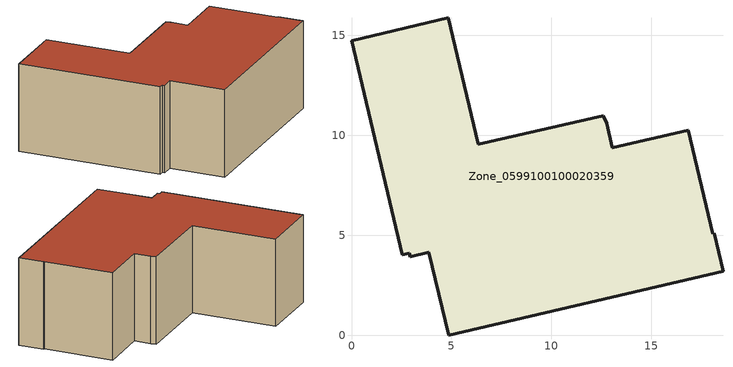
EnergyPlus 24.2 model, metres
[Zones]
Zone_0599100100020359
 floor ground (C_G): 18.07,5.08 18.14,5.1 18.58,3.2 4.85,0 3.87,4.15 2.94,3.93 2.89,4.11 2.53,4.02 0,14.73 4.83,15.88 6.34,9.55 12.6,10.98 12.76,10.61 13.05,9.37 16.84,10.26 z0
 wall outside (C_F): 4.85,0 18.58,3.2 18.14,5.1 18.07,5.08 16.84,10.26 13.05,9.37 12.76,10.61 12.6,10.98 6.34,9.55 4.83,15.88 0,14.73 2.53,4.02 2.89,4.11 2.94,3.93 3.87,4.15 4.85,0 z0:6.75
 roof outside (C_R): 12.76,10.61 12.6,10.98 6.34,9.55 4.83,15.88 0,14.73 2.53,4.02 2.89,4.11 2.94,3.93 3.87,4.15 4.85,0 18.58,3.2 18.14,5.1 18.07,5.08 16.84,10.26 13.05,9.37 z6.75
[BUILDING]
Pand.0599100100020359: North Axis=0; Terrain=City; Loads Convergence Tolerance Value=0.04; Temperature Convergence Tolerance Value=0.4; Solar Distribution=FullExterior; Maximum Number of Warmup Days=25; Minimum Number of Warmup Days=1
[Site:Location]
Rotterdam.The.Hague.AP_ZH_NLD Design_Conditions: Latitude=51.96; Longitude=4.45; Time Zone=1; Elevation=-4.5
[SITE:GROUNDTEMPERATURE:BUILDINGSURFACE]
18, 18, 18, 18, 18, 18, 18, 18, 18, 18, 18, 18
[MATERIAL] Thermal Absorptance=0.9; Solar Absorptance=0.7; Visible Absorptance=0.7
Name | Roughness | Thickness | Conductivity | Density | Specific Heat
G.D.2015-2018 | MediumSmooth | 0.15 | 0.0428571 | 540 | 1210
F.D.2015-2018 | Rough | 0.3 | 0.0666667 | 1920 | 840
R.D.2015-2018 | MediumRough | 0.2 | 0.0333333 | 1500 | 1000
[CONSTRUCTION]
C_G: G.D.2015-2018
C_F: F.D.2015-2018
C_R: R.D.2015-2018
[ZONE]
Zone_0599100100020359: Type=1; Multiplier=1; Ceiling Height=Autocalculate; Volume=Autocalculate; Floor Area=autocalculate; Part of Total Floor Area=Yes
[ZONEINFILTRATION:DESIGNFLOWRATE]
Infil_Zone_0599100100020359: Zone or ZoneList or Space or SpaceList=Zone_0599100100020359; Schedule=AlwaysOn; Design Flow Rate Calculation Method=Flow/Area; Flow Rate per Floor Area=0.0021; Constant Term Coefficient=1; Temperature Term Coefficient=0; Velocity Term Coefficient=0; Velocity Squared Term Coefficient=0
[HVACTEMPLATE:ZONE:IDEALLOADSAIRSYSTEM]
Zone_0599100100020359: Maximum Heating Supply Air Temperature=50; Minimum Cooling Supply Air Temperature=13; Maximum Heating Supply Air Humidity Ratio=0.0156; Minimum Cooling Supply Air Humidity Ratio=0.0077; Heating Limit=NoLimit; Cooling Limit=NoLimit; Dehumidification Control Type=ConstantSensibleHeatRatio; Cooling Sensible Heat Ratio=0.7; Dehumidification Setpoint=60; Humidification Control Type=None; Humidification Setpoint=30; Outdoor Air Method=None; Outdoor Air Flow Rate per Person=0.00944; Outdoor Air Flow Rate per Zone Floor Area=0; Outdoor Air Flow Rate per Zone=0; Demand Controlled Ventilation Type=None; Outdoor Air Economizer Type=NoEconomizer; Heat Recovery Type=None; Sensible Heat Recovery Effectiveness=0.7; Latent Heat Recovery Effectiveness=0.65
[ZONECONTROL:THERMOSTAT]
ThermostatControl_Zone_0599100100020359: Zone or ZoneList=Zone_0599100100020359; Control Type Schedule=DualSetpointControlType; Control 1=Thermostat_Zone_0599100100020359; Temperature Difference Between Cutout And Setpoint=0
[THERMOSTATSETPOINT:DUALSETPOINT]
Thermostat_Zone_0599100100020359: Heating Setpoint Temperature Schedule=HeatingSetpoint_Zone_0599100100020359; Cooling Setpoint Temperature Schedule=CoolingSetpoint_Zone_0599100100020359
[SCHEDULE:COMPACT]
HeatingSetpoint_Zone_0599100100020359: Through: 12/31, For: AllDays, Until: 24:00, 21
CoolingSetpoint_Zone_0599100100020359: Through: 12/31, For: AllDays, Until: 24:00, 24
DualSetpointControlType: Through: 12/31, For: AllDays, Until: 24:00, 4
AlwaysOn: Through: 12/31, For: AllDays, Until: 24:00, 1
